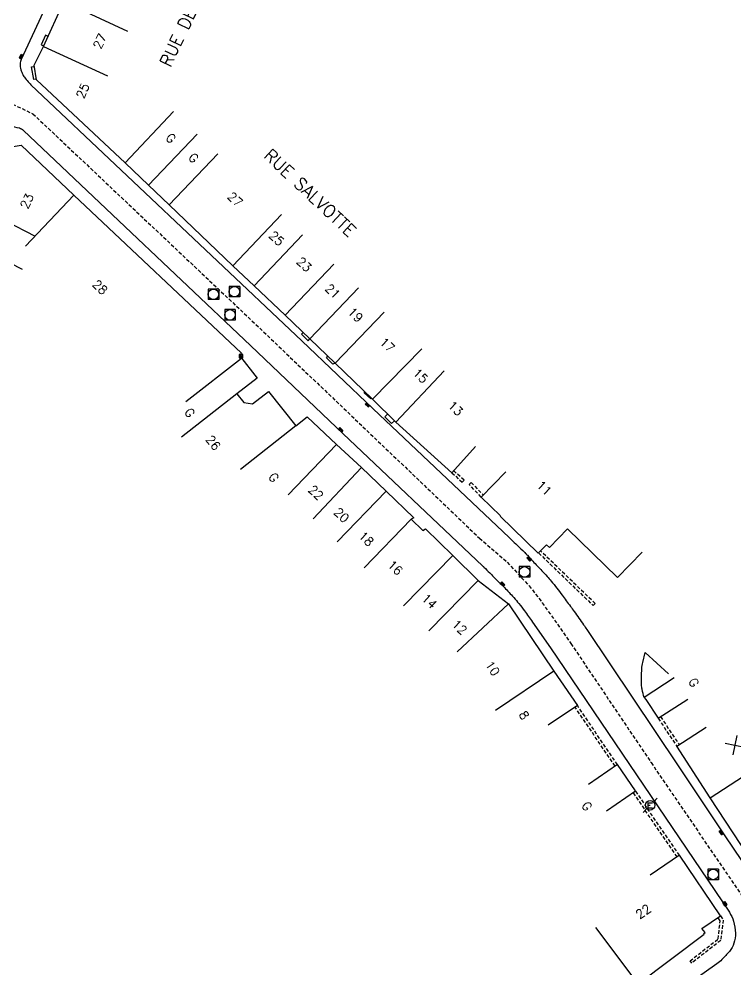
# Model space of a CAD drawing. Header units: millimetres. Extents: x 119599 to 135000, y 124063 to 131000.
# Drawn here: x 134403.5 to 134505.2, y 130344.7 to 130479.6 of the extents above; entities that cross this region are included whole.
import ezdxf
from ezdxf.enums import TextEntityAlignment as Align

# ---------------------------------------------------------------- set-up
doc = ezdxf.new("R2010")
doc.units = ezdxf.units.MM
doc.linetypes.add('DASHED', pattern=[0.75, 0.5, -0.25])
doc.layers.get('0').update_dxf_attribs({"linetype": 'CONTINUOUS'})
for name, color, linetype in [('W0001', 6, 'DASHED'), ('W0008', 7, 'CONTINUOUS'), ('W0100', 7, 'CONTINUOUS'), ('W0112', 1, 'DASHED'), ('W0330', 7, 'CONTINUOUS'), ('W0400', 7, 'CONTINUOUS'), ('W0420', 7, 'CONTINUOUS'), ('W0471', 7, 'CONTINUOUS'), ('W0989', 7, 'CONTINUOUS'), ('W0991', 7, 'CONTINUOUS'), ('W1102', 7, 'CONTINUOUS')]:
    doc.layers.add(name, color=color, linetype=linetype)
doc.styles.get("Standard").update_dxf_attribs({"font": 'romans.shx', "width": 0.85})

# ---------------------------------------------------------------- blocks, each defined once
blk = doc.blocks.new('t991o')
at = {"color": 0, "linetype": 'Continuous'}
for p, q in [((-1, 1), (1, -1)), ((-1, -1), (1, 1))]:
    blk.add_line(p, q, dxfattribs=at)
blk = doc.blocks.new('T471')
for p, q in [((-0.333334, 0.333334), (-0.333334, -0.333334)), ((-0.333334, 0.333334), (0.333334, 0.333334)), ((-0.333334, 0), (0, 0)), ((0.500001, 0.500001), (1.000002, 1.000002)), ((-0.500001, -0.500001), (-1.000002, -1.000002)), ((-0.333334, -0.333334), (0.333334, -0.333334))]:
    blk.add_line(p, q)
blk.add_ellipse((0, 0), major_axis=(0.471405, 0.471405), ratio=1, start_param=5.4977871438, end_param=11.780972451)
blk = doc.blocks.new('T420')
for p, q in [((0.75, 0.75), (-0.75, 0.75)), ((-0.75, 0.75), (-0.75, -0.75)), ((0.75, 0.75), (0.75, -0.75)), ((0.75, -0.75), (-0.75, -0.75))]:
    blk.add_line(p, q)
blk.add_ellipse((0, 0), major_axis=(-0.53, 0.53), ratio=1, start_param=3.926991, end_param=10.210176)
blk = doc.blocks.new('T400')
for p, q in [((-0.15, 0.3), (0.15, 0.3)), ((-0.15, -0.25), (-0.15, 0.3)), ((-0.15, 0.15), (0.15, 0.15)), ((-0.15, 0), (0.15, 0)), ((0.15, 0.3), (0.15, -0.25)), ((-0.15, -0.15), (0.15, -0.15)), ((-0.15, -0.25), (-0.15, -0.3)), ((-0.15, -0.3), (0.15, -0.3)), ((0.15, -0.3), (0.15, -0.25))]:
    blk.add_line(p, q)
blk = doc.blocks.new('t330o')
at = {"color": 0, "linetype": 'Continuous'}
for p, q in [((0.25, -0.25), (-0.25, 0.25)), ((-0.25, -0.25), (0.25, 0.25)), ((-0.25, 0.25), (-0.25, -0.25)), ((0.25, 0.25), (-0.25, 0.25)), ((0.25, -0.25), (0.25, 0.25)), ((-0.25, -0.25), (0.25, -0.25)), ((-0.25, -0.25), (-0.25, -0.25))]:
    blk.add_line(p, q, dxfattribs=at)

msp = doc.modelspace()

# ---------------------------------------------------------------- linework, layer by layer
at = {"layer": 'W0001'}
msp.add_lwpolyline([(134398.54, 130469.49), (134405.5, 130466.18), (134437.14, 130436.28), (134468.85, 130405.98), (134472.79, 130402.56), (134475.89, 130399.21), (134477.76, 130396.82), (134481.82, 130391.02), (134493.19, 130374.15), (134506.55, 130354.54), (134512.56, 130343.8), (134526.76, 130319.04), (134529.79, 130314.2), (134532.9, 130310.24), (134540.52, 130301.08), (134543.1, 130299.53), (134548.13, 130297.79), (134554.03, 130296.71), (134552.39, 130279.83), (134549.64, 130250)], dxfattribs=at)
at = {"layer": 'W0008'}
for points in [[(134408.54, 130484.01), (134403.84, 130473.88, 0.103121), (134403.69, 130473.26, 0.078402), (134403.8, 130472.43, 0.043599), (134404.07, 130471.76, 0.051178), (134404.4, 130471.24, 0.010487), (134404.97, 130470.55, 0.025837), (134405.22, 130470.29), (134443.67, 130433.95), (134453.76, 130424.32), (134473.06, 130406.06, -0.002267), (134474.98, 130404.23, -0.010268), (134475.39, 130403.81, -0.003256), (134475.65, 130403.54, 0.001057), (134476.42, 130402.71, 0.002413), (134477.7, 130401.36, -0.003992), (134478.47, 130400.55, -0.020043), (134479.04, 130399.88, -0.006965), (134480.57, 130397.89, -0.001333), (134481.75, 130396.3, -0.002856), (134482.29, 130395.55, -0.002173), (134483.61, 130393.7, -0.005876), (134484.08, 130393.01), (134497.05, 130373.68), (134503.47, 130364.02), (134505.05, 130361.69), (134510.21, 130354.06, 0.030718)], [(134402.17, 130464.41, -0.052303), (134403.58, 130464.17, -0.120464), (134404.13, 130463.85), (134416.77, 130451.86), (134436.35, 130433.3), (134448.58, 130421.69), (134469.31, 130402.02, -0.002303), (134469.49, 130401.85, -0.000496), (134470.31, 130401.06, -0.004899), (134470.86, 130400.51, -0.001765), (134472.38, 130398.97, -0.008934), (134473.71, 130397.55, -0.015297), (134474.45, 130396.69, -0.010889), (134475.24, 130395.66, -0.007211), (134476.37, 130394.07), (134478.91, 130390.4), (134504.3, 130352.89, -0.078444), (134504.89, 130351.63, -0.063705), (134505.16, 130349.95, -0.08619), (134504.95, 130348.49, -0.095939), (134504.3, 130347.33, -0.023718), (134503.24, 130346.18, -0.039615), (134502.53, 130345.58), (134492.9, 130338.72)]]:
    msp.add_lwpolyline(points, format="xyb", dxfattribs=at)
for points in [[(134407.65, 130477.16), (134407.29, 130477.33), (134406.67, 130475.98), (134407.03, 130475.8)], [(134405.97, 130471.11), (134405.64, 130471.06), (134405.32, 130472.86), (134405.71, 130472.91)], [(134443.84, 130435.16), (134443.59, 130434.9), (134444.53, 130433.97), (134444.8, 130434.24)], [(134448.38, 130430.82), (134448.05, 130430.67), (134447.13, 130431.58), (134447.35, 130431.81)], [(134453.52, 130425.83), (134453.42, 130425.73), (134452.49, 130426.6), (134452.6, 130426.71)], [(134456.78, 130422.62), (134456.38, 130422.22), (134455.42, 130423.17), (134455.81, 130423.57)]]:
    msp.add_lwpolyline(points, dxfattribs=at)
at = {"layer": 'W0008', "flags": 128}
msp.add_lwpolyline([(134492.22, 130383.38, -0.024607), (134491.92, 130384.53, -0.044557), (134491.85, 130385.18, -0.01056), (134491.84, 130386.2, -0.008503), (134491.89, 130387.46, -0.039949), (134492.01, 130388.34), (134492.38, 130389.74), (134495.67, 130386.74)], format="xyb", dxfattribs=at)
at = {"layer": 'W0100'}
for points in [[(134468.27, 130418.96), (134464.92, 130415.25), (134456.98, 130422.41), (134453.68, 130425.67), (134448.38, 130430.82), (134444.8, 130434.24), (134441.28, 130437.6), (134436.88, 130441.78), (134433.88, 130444.63), (134424.82, 130453.27), (134421.91, 130456.06), (134418.58, 130459.22), (134405.99, 130471.01), (134405.68, 130473.09), (134407, 130475.75), (134409.9, 130482.07), (134412.14, 130486.88), (134414.38, 130491.71), (134418.91, 130489.61)], [(134401.59, 130461.34), (134403.82, 130461.72), (134411.32, 130454.65), (134435.09, 130432.2), (134434.8, 130431.9), (134437.31, 130428.67), (134434.45, 130426.45), (134435.42, 130425.21), (134436.63, 130425.04), (134438.92, 130426.8), (134442.78, 130421.92), (134442.78, 130421.92), (134444.43, 130423.21), (134448.59, 130419.27), (134452.14, 130415.98), (134455.61, 130412.66), (134459.53, 130408.86), (134459.53, 130408.86), (134459.15, 130408.66), (134460.82, 130407.06), (134461.18, 130407.29), (134465.09, 130403.51), (134468.69, 130399.98), (134472.97, 130396.67), (134479.42, 130387.12), (134482.74, 130382.22), (134478.6, 130379.42)], [(134472.6, 130415.38), (134469.11, 130411.8), (134471.82, 130409.16), (134471.78, 130409.1), (134477.17, 130403.83), (134477.17, 130403.83), (134477.17, 130403.83), (134478.37, 130405.05), (134478.78, 130404.65), (134481.36, 130407.3), (134488.43, 130400.41), (134491.92, 130403.99)], [(134553.76, 130389.38), (134556.71, 130385.34), (134545.57, 130377.2), (134537.44, 130371.4), (134528.23, 130364.81), (134525.41, 130362.8), (134521.24, 130359.85), (134516.9, 130356.76), (134513.15, 130354.07), (134511.22, 130354.42), (134505.93, 130362.52), (134501.57, 130369.12), (134496.83, 130376.47), (134501.03, 130379.18)], [(134496.45, 130386.14), (134492.22, 130383.38), (134492.45, 130383.07), (134492.47, 130383.09), (134494.2, 130380.42), (134498.39, 130383.15)], [(134486.85, 130367.3), (134490.97, 130370.14), (134488.42, 130373.84), (134484.3, 130371.01)], [(134481.97, 130332.15), (134493.37, 130340.04), (134491.37, 130342.74), (134500.75, 130349.79), (134500.68, 130349.87), (134500.87, 130350.01), (134500.42, 130350.61), (134503.03, 130352.37), (134497.22, 130360.98), (134493.07, 130358.18)]]:
    msp.add_lwpolyline(points, dxfattribs=at)
at = {"layer": 'W0112'}
for points in [[(134464.92, 130415.25), (134466.41, 130413.9), (134466.68, 130414.2), (134465.19, 130415.55)], [(134469.11, 130411.8), (134467.39, 130413.6), (134467.68, 130413.88), (134469.4, 130412.07)], [(134477.23, 130403.88), (134484.99, 130396.4), (134485.27, 130396.69), (134477.51, 130404.17)], [(134503.03, 130352.37), (134503.42, 130351.79), (134503.08, 130348.9), (134498.96, 130345.68), (134498.72, 130346), (134502.7, 130349.11), (134503.01, 130351.69), (134502.7, 130352.14)]]:
    msp.add_lwpolyline(points, dxfattribs=at)
at = {"layer": 'W0112', "flags": 128}
for points in [[(134488.09, 130373.62), (134482.41, 130382)], [(134488.42, 130373.84), (134482.74, 130382.22)], [(134494.2, 130380.42), (134496.83, 130376.47)], [(134494.54, 130380.65), (134497.16, 130376.69)], [(134496.89, 130360.75), (134490.64, 130369.91)], [(134497.22, 130360.98), (134490.97, 130370.14)]]:
    msp.add_lwpolyline(points, dxfattribs=at)
at = {"layer": 'W1102', "flags": 128}
for points in [[(134418.98, 130477.87), (134409.9, 130482.07)], [(134407, 130475.75), (134416.09, 130471.57)], [(134418.58, 130459.22), (134425.43, 130466.5)], [(134421.91, 130456.06), (134428.81, 130463.3)], [(134431.73, 130460.5), (134424.82, 130453.27)], [(134411.32, 130454.65), (134404.45, 130447.38)], [(134397.38, 130453.18), (134405.83, 130448.84)], [(134433.88, 130444.63), (134440.78, 130451.88)], [(134443.77, 130449.03), (134436.88, 130441.78)], [(134395.08, 130448.69), (134403.98, 130444.13)], [(134441.28, 130437.6), (134448.18, 130444.85)], [(134451.71, 130441.47), (134444.8, 130434.24)], [(134455.32, 130438.02), (134448.38, 130430.82)], [(134460.67, 130432.82), (134453.68, 130425.67)], [(134435.1, 130431.46), (134427.21, 130425.31)], [(134463.85, 130429.69), (134456.98, 130422.41)], [(134434.45, 130426.45), (134426.57, 130420.31)], [(134442.78, 130421.92), (134434.94, 130415.71)], [(134448.59, 130419.27), (134441.72, 130412.11)], [(134452.14, 130415.98), (134445.28, 130408.7)], [(134455.61, 130412.66), (134448.67, 130405.45)], [(134459.15, 130408.66), (134452.48, 130401.77)], [(134465.09, 130403.51), (134458.09, 130396.37)], [(134468.69, 130399.98), (134461.69, 130392.84)], [(134472.97, 130396.67), (134465.68, 130389.83)], [(134479.42, 130387.12), (134471.14, 130381.51)], [(134501.57, 130369.12), (134509.95, 130374.59)], [(134491.37, 130342.74), (134485.36, 130350.74)]]:
    msp.add_lwpolyline(points, dxfattribs=at)

# ---------------------------------------------------------------- block references
at = {"layer": 'W0330'}
msp.add_blockref('t330o', (134435.02, 130431.8), dxfattribs=at)
at = {"layer": 'W0400'}
for p, rotation in [((134403.86, 130474.29), 336.7306819428825), ((134452.97, 130424.87), 46.34247331402693), ((134449.16, 130421.34), 226.5099713571249), ((134475.9, 130403.06), 44.47490087558364), ((134472.12, 130399.45), 45.56751972984848), ((134503.15, 130364.23), 33.61283184912268), ((134503.66, 130354.11), 33.55718090280251)]:
    msp.add_blockref('T400', p, dxfattribs=dict(at, rotation=rotation))
at = {"layer": 'W0420'}
for p in [(134431.11, 130440.56), (134434.09, 130440.94), (134433.46, 130437.65), (134475.24, 130401.18), (134502, 130358.27)]:
    msp.add_blockref('T420', p, dxfattribs=at)
at = {"layer": 'W0471'}
msp.add_blockref('T471', (134493.07, 130368.07), dxfattribs=at)
at = {"layer": 'W0991', "rotation": 303.0078673394689}
msp.add_blockref('t991o', (134505.07, 130376.61), dxfattribs=at)

# ---------------------------------------------------------------- texts
at = {"layer": 'W0989'}
for s, rotation, p in [('RUE DE LA TOMBELLE', 64.5679, (134429.67, 130484.57)), ('RUE SALVOTTE', 316.6146, (134444.83, 130454.96))]:
    msp.add_text(s, height=1.75, rotation=rotation, dxfattribs=at).set_placement(p, align=Align.MIDDLE)
at = {"layer": 'W0991'}
for s, rotation, p in [('27', 65.8048, (134414.99, 130476.47)), ('25', 65.8048, (134412.57, 130469.44)), ('G', 316.34, (134425.06, 130462.72)), ('G', 316.34, (134428.3, 130459.92)), ('23', 64.6106, (134404.65, 130453.8)), ('27', 316.34, (134434.19, 130454.04)), ('25', 316.34, (134440.07, 130448.5)), ('23', 316.34, (134443.99, 130444.81)), ('28', 316.34, (134415.03, 130441.58)), ('21', 316.34, (134448.03, 130441)), ('19', 316.34, (134451.26, 130437.66)), ('17', 316.34, (134455.76, 130433.39)), ('15', 316.34, (134460.49, 130429.01)), ('13', 316.34, (134465.46, 130424.39)), ('G', 307.9189, (134427.75, 130423.77)), ('26', 307.9189, (134431.09, 130419.51)), ('G', 308.3668, (134439.66, 130414.58)), ('11', 316.34, (134478.03, 130413.09)), ('22', 316.3237, (134445.66, 130412.44)), ('20', 316.3237, (134449.29, 130409.24)), ('18', 316.3237, (134452.8, 130405.89)), ('16', 316.3237, (134456.9, 130401.79)), ('14', 316.3237, (134461.75, 130397.03)), ('12', 316.3237, (134466.02, 130393.35)), ('10', 304.0408, (134470.71, 130387.51)), ('G', 303.0848, (134499.25, 130385.5)), ('8', 304.0408, (134475.18, 130380.85)), ('G', 304.0408, (134484.1, 130367.94)), ('22', 34.78, (134492.09, 130353.01))]:
    msp.add_text(s, height=1.25, rotation=rotation, dxfattribs=at).set_placement(p, align=Align.MIDDLE)

doc.saveas('drawing.dxf')
